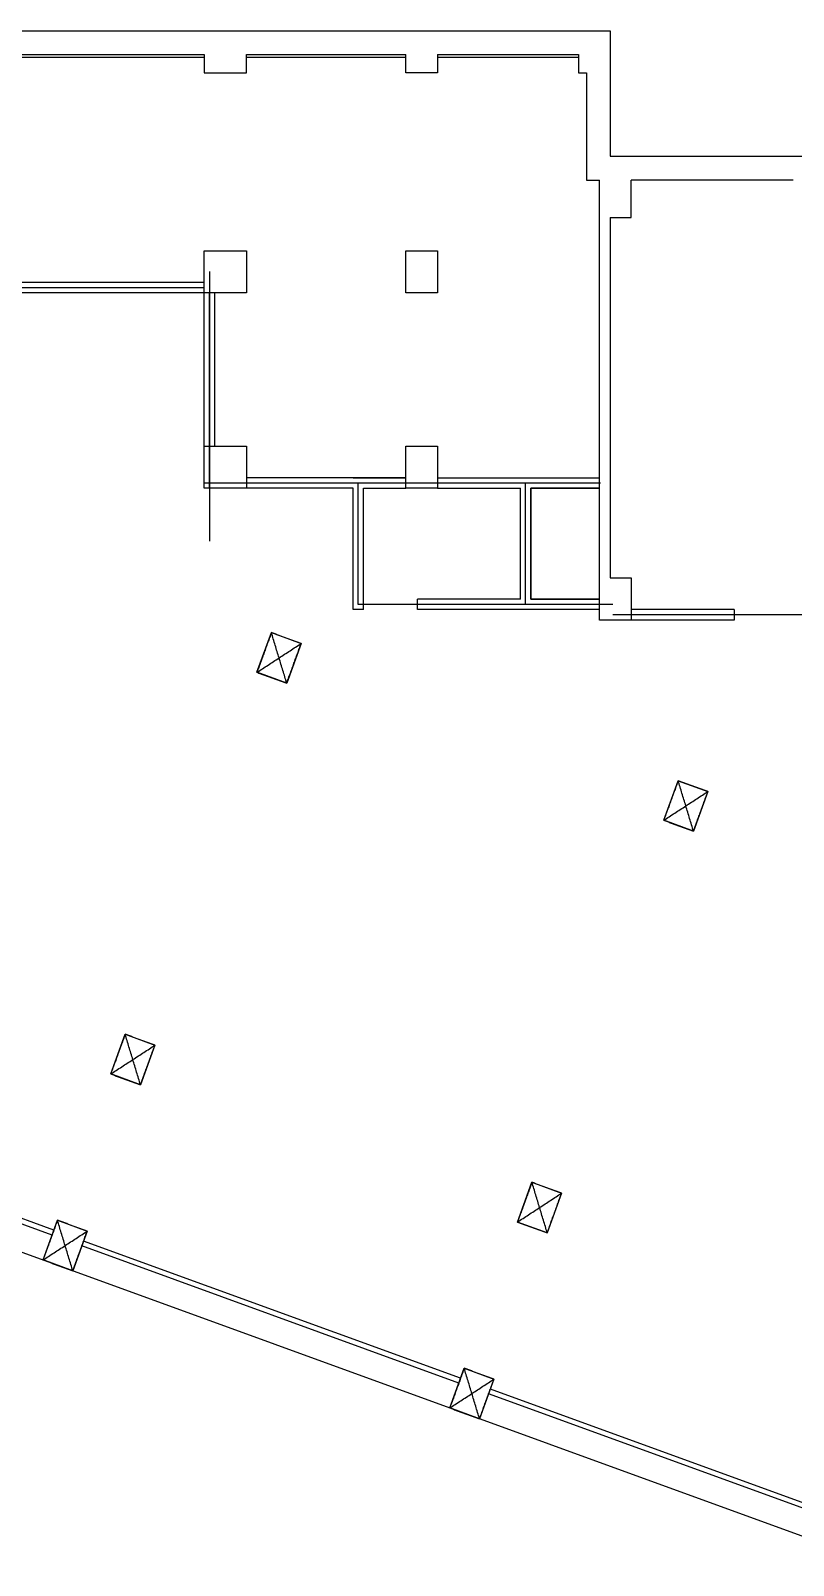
# Model space of a CAD drawing. Header units: millimetres. Extents: x -121354 to 132141, y -64344 to 350.
# Drawn here: x 20138 to 34585, y -34645 to -5566 of the extents above; entities that cross this region are included whole.
import ezdxf

# ---------------------------------------------------------------- set-up
doc = ezdxf.new("R2010")
doc.units = ezdxf.units.MM
for name, color, linetype in [('_wall_base043', 7, 'CONTINUOUS'), ('_wall_base044', 7, 'CONTINUOUS'), ('_wall_base045', 7, 'CONTINUOUS'), ('_wall_base046', 7, 'CONTINUOUS'), ('_wall_base047', 7, 'CONTINUOUS'), ('_wall_base048', 7, 'CONTINUOUS'), ('_wall_base115', 7, 'CONTINUOUS'), ('_wall_base116', 7, 'CONTINUOUS'), ('_wall_base117', 7, 'CONTINUOUS'), ('_wall_base118', 7, 'CONTINUOUS'), ('_wall_base119', 7, 'CONTINUOUS'), ('_wall_base120', 7, 'CONTINUOUS'), ('Block_101ë™_ìƒë¶€ê³¨ì¡°B3_0108', 7, 'CONTINUOUS'), ('Block_C_600X843', 7, 'CONTINUOUS'), ('Block_C_600X844', 7, 'CONTINUOUS'), ('Block_C_600X845', 7, 'CONTINUOUS'), ('Block_C_600X846', 7, 'CONTINUOUS'), ('Block_C_600X847', 7, 'CONTINUOUS'), ('Block_C_600X848', 7, 'CONTINUOUS'), ('Line027', 7, 'CONTINUOUS'), ('Line045', 7, 'CONTINUOUS'), ('Line078', 7, 'CONTINUOUS'), ('Line079', 7, 'CONTINUOUS'), ('Line093', 7, 'CONTINUOUS'), ('Line102', 7, 'CONTINUOUS'), ('Line103', 7, 'CONTINUOUS'), ('Line104', 7, 'CONTINUOUS'), ('Line105', 7, 'CONTINUOUS'), ('Line1064', 7, 'CONTINUOUS'), ('Line1065', 7, 'CONTINUOUS'), ('Line1127', 7, 'CONTINUOUS'), ('Line1128', 7, 'CONTINUOUS'), ('Line1129', 7, 'CONTINUOUS'), ('Line1130', 7, 'CONTINUOUS'), ('Line1131', 7, 'CONTINUOUS'), ('Line1132', 7, 'CONTINUOUS'), ('Line114', 7, 'CONTINUOUS'), ('Line115', 7, 'CONTINUOUS'), ('Line116', 7, 'CONTINUOUS'), ('Line117', 7, 'CONTINUOUS'), ('Line123', 7, 'CONTINUOUS'), ('Line124', 7, 'CONTINUOUS'), ('Line125', 7, 'CONTINUOUS'), ('Line126', 7, 'CONTINUOUS'), ('Line131', 7, 'CONTINUOUS'), ('Line132', 7, 'CONTINUOUS'), ('Line135', 7, 'CONTINUOUS'), ('Line136', 7, 'CONTINUOUS'), ('Line137', 7, 'CONTINUOUS'), ('Line237', 7, 'CONTINUOUS'), ('Line239', 7, 'CONTINUOUS'), ('Line240', 7, 'CONTINUOUS'), ('Line241', 7, 'CONTINUOUS'), ('Line280', 7, 'CONTINUOUS'), ('Line347', 7, 'CONTINUOUS'), ('Line397', 7, 'CONTINUOUS'), ('Line824', 7, 'CONTINUOUS'), ('Line834', 7, 'CONTINUOUS'), ('Line835', 7, 'CONTINUOUS'), ('Line836', 7, 'CONTINUOUS'), ('Line837', 7, 'CONTINUOUS'), ('Line838', 7, 'CONTINUOUS'), ('Line839', 7, 'CONTINUOUS'), ('Polyline', 7, 'CONTINUOUS'), ('Polyline017', 7, 'CONTINUOUS'), ('Polyline018', 7, 'CONTINUOUS'), ('Polyline019', 7, 'CONTINUOUS'), ('Polyline020', 7, 'CONTINUOUS'), ('Polyline021', 7, 'CONTINUOUS'), ('Polyline022', 7, 'CONTINUOUS'), ('Polyline035', 7, 'CONTINUOUS'), ('Polyline036', 7, 'CONTINUOUS'), ('Polyline037', 7, 'CONTINUOUS'), ('Polyline041', 7, 'CONTINUOUS'), ('Polyline043', 7, 'CONTINUOUS'), ('Polyline047', 7, 'CONTINUOUS'), ('Polyline055', 7, 'CONTINUOUS'), ('Polyline056', 7, 'CONTINUOUS'), ('Polyline057', 7, 'CONTINUOUS')]:
    doc.layers.add(name, color=color, linetype=linetype)

msp = doc.modelspace()

# ---------------------------------------------------------------- linework, layer by layer
at = {"layer": '_wall_base043'}
for p, q in [((29360, -28140), (29634, -27388)), ((29634, -27388), (30197, -27593)), ((30197, -27593), (29924, -28345)), ((29924, -28345), (29360, -28140))]:
    msp.add_line(p, q, dxfattribs=at)
at = {"layer": '_wall_base044'}
for p, q in [((28077, -31664), (28351, -30912)), ((28351, -30912), (28915, -31117)), ((28915, -31117), (28641, -31869)), ((28641, -31869), (28077, -31664))]:
    msp.add_line(p, q, dxfattribs=at)
at = {"layer": '_wall_base045'}
for p, q in [((32130, -20528), (32404, -19777)), ((32404, -19777), (32968, -19982)), ((32968, -19982), (32694, -20733)), ((32694, -20733), (32130, -20528))]:
    msp.add_line(p, q, dxfattribs=at)
at = {"layer": '_wall_base046'}
for p, q in [((21654, -25335), (21928, -24583)), ((21928, -24583), (22492, -24789)), ((22492, -24789), (22218, -25540)), ((22218, -25540), (21654, -25335))]:
    msp.add_line(p, q, dxfattribs=at)
at = {"layer": '_wall_base047'}
for p, q in [((20372, -28859), (20645, -28107)), ((20645, -28107), (21209, -28313)), ((21209, -28313), (20936, -29064)), ((20936, -29064), (20372, -28859))]:
    msp.add_line(p, q, dxfattribs=at)
at = {"layer": '_wall_base048'}
for p, q in [((24425, -17724), (24698, -16972)), ((24698, -16972), (25262, -17177)), ((25262, -17177), (24989, -17929)), ((24989, -17929), (24425, -17724))]:
    msp.add_line(p, q, dxfattribs=at)
at = {"layer": '_wall_base115'}
for p, q in [((29360, -28140), (29634, -27388)), ((29634, -27388), (30197, -27593)), ((30197, -27593), (29924, -28345)), ((29924, -28345), (29360, -28140))]:
    msp.add_line(p, q, dxfattribs=at)
at = {"layer": '_wall_base116'}
for p, q in [((28077, -31664), (28351, -30912)), ((28351, -30912), (28915, -31117)), ((28915, -31117), (28641, -31869)), ((28641, -31869), (28077, -31664))]:
    msp.add_line(p, q, dxfattribs=at)
at = {"layer": '_wall_base117'}
for p, q in [((32130, -20528), (32404, -19777)), ((32404, -19777), (32968, -19982)), ((32968, -19982), (32694, -20733)), ((32694, -20733), (32130, -20528))]:
    msp.add_line(p, q, dxfattribs=at)
at = {"layer": '_wall_base118'}
for p, q in [((21654, -25335), (21928, -24583)), ((21928, -24583), (22492, -24789)), ((22492, -24789), (22218, -25540)), ((22218, -25540), (21654, -25335))]:
    msp.add_line(p, q, dxfattribs=at)
at = {"layer": '_wall_base119'}
for p, q in [((20372, -28859), (20645, -28107)), ((20645, -28107), (21209, -28313)), ((21209, -28313), (20936, -29064)), ((20936, -29064), (20372, -28859))]:
    msp.add_line(p, q, dxfattribs=at)
at = {"layer": '_wall_base120'}
for p, q in [((24425, -17724), (24698, -16972)), ((24698, -16972), (25262, -17177)), ((25262, -17177), (24989, -17929)), ((24989, -17929), (24425, -17724))]:
    msp.add_line(p, q, dxfattribs=at)
at = {"layer": 'Block_101ë™_ìƒë¶€ê³¨ì¡°B3_0108'}
for points in [[(19105, -5566), (31115, -5566)], [(31115, -5566), (31115, -7946)], [(19905, -6016), (23425, -6016)], [(23425, -6016), (23425, -6366)], [(24225, -6366), (24225, -6016)], [(24225, -6016), (27245, -6016)], [(27245, -6366), (27245, -6016)], [(27845, -6016), (27845, -6366)], [(27845, -6016), (30515, -6016)], [(30515, -6016), (30515, -6366)], [(23425, -6366), (24225, -6366)], [(27845, -6366), (27245, -6366)], [(30515, -6366), (30665, -6366)], [(30665, -6366), (30665, -8396)], [(31115, -7946), (37965, -7946)], [(30665, -8396), (30915, -8396)], [(30915, -16736), (30915, -8396)], [(31515, -9106), (31515, -8396)], [(34585, -8396), (31515, -8396)], [(31115, -9106), (31115, -15936)], [(31115, -9106), (31515, -9106)], [(23425, -9736), (24225, -9736)], [(23425, -10536), (23425, -9736)], [(24225, -9736), (24225, -10536)], [(27245, -9736), (27845, -9736)], [(27245, -10536), (27245, -9736)], [(27845, -9736), (27845, -10536)], [(24225, -10536), (23425, -10536)], [(27845, -10536), (27245, -10536)], [(23425, -13436), (24225, -13436)], [(23425, -14236), (23425, -13436)], [(24225, -13436), (24225, -14236)], [(27245, -13436), (27845, -13436)], [(27245, -14236), (27245, -13436)], [(27845, -13436), (27845, -14236)], [(24225, -14236), (23425, -14236)], [(27845, -14236), (27245, -14236)], [(31115, -15936), (31515, -15936)], [(31515, -15936), (31515, -16736)], [(31515, -16736), (30915, -16736)]]:
    msp.add_open_spline(points, degree=1, dxfattribs=at)
at = {"layer": 'Block_C_600X843'}
for points in [[(29634, -27388), (29360, -28140)], [(29360, -28140), (30197, -27593)], [(29924, -28345), (29634, -27388)], [(30197, -27593), (29634, -27388)], [(29924, -28345), (30197, -27593)], [(29360, -28140), (29924, -28345)]]:
    msp.add_open_spline(points, degree=1, dxfattribs=at)
at = {"layer": 'Block_C_600X844'}
for points in [[(28351, -30912), (28077, -31664)], [(28641, -31869), (28351, -30912)], [(28915, -31117), (28351, -30912)], [(28077, -31664), (28915, -31117)], [(28641, -31869), (28915, -31117)], [(28077, -31664), (28641, -31869)]]:
    msp.add_open_spline(points, degree=1, dxfattribs=at)
at = {"layer": 'Block_C_600X845'}
for points in [[(32404, -19777), (32130, -20528)], [(32130, -20528), (32968, -19982)], [(32694, -20733), (32404, -19777)], [(32968, -19982), (32404, -19777)], [(32694, -20733), (32968, -19982)], [(32130, -20528), (32694, -20733)]]:
    msp.add_open_spline(points, degree=1, dxfattribs=at)
at = {"layer": 'Block_C_600X846'}
for points in [[(21928, -24583), (21654, -25335)], [(22218, -25540), (21928, -24583)], [(22492, -24789), (21928, -24583)], [(21654, -25335), (22492, -24789)], [(22218, -25540), (22492, -24789)], [(21654, -25335), (22218, -25540)]]:
    msp.add_open_spline(points, degree=1, dxfattribs=at)
at = {"layer": 'Block_C_600X847'}
for points in [[(20645, -28107), (20372, -28859)], [(20936, -29064), (20645, -28107)], [(21209, -28313), (20645, -28107)], [(20372, -28859), (21209, -28313)], [(20936, -29064), (21209, -28313)], [(20372, -28859), (20936, -29064)]]:
    msp.add_open_spline(points, degree=1, dxfattribs=at)
at = {"layer": 'Block_C_600X848'}
for points in [[(24698, -16972), (24425, -17724)], [(24989, -17929), (24698, -16972)], [(25262, -17177), (24698, -16972)], [(24425, -17724), (25262, -17177)], [(24989, -17929), (25262, -17177)], [(24425, -17724), (24989, -17929)]]:
    msp.add_open_spline(points, degree=1, dxfattribs=at)
at = {"layer": 'Line027'}
msp.add_line((117865, -64344), (13980, -26533), dxfattribs=at)
at = {"layer": 'Line045'}
msp.add_line((33465, -16736), (31515, -16736), dxfattribs=at)
at = {"layer": 'Line078'}
msp.add_line((26245, -14236), (24225, -14236), dxfattribs=at)
at = {"layer": 'Line079'}
msp.add_line((27245, -14036), (24225, -14036), dxfattribs=at)
at = {"layer": 'Line093'}
msp.add_line((26245, -14036), (27245, -14036), dxfattribs=at)
at = {"layer": 'Line102'}
msp.add_line((30915, -16536), (27465, -16536), dxfattribs=at)
at = {"layer": 'Line103'}
msp.add_line((30915, -16336), (29615, -16336), dxfattribs=at)
at = {"layer": 'Line104'}
msp.add_line((27845, -14236), (29415, -14236), dxfattribs=at)
at = {"layer": 'Line105'}
msp.add_line((27845, -14036), (30915, -14036), dxfattribs=at)
at = {"layer": 'Line1064'}
msp.add_line((33465, -16536), (31515, -16536), dxfattribs=at)
at = {"layer": 'Line1065'}
msp.add_line((33465, -16536), (33465, -16736), dxfattribs=at)
at = {"layer": 'Line1127'}
msp.add_line((23425, -10536), (19905, -10536), dxfattribs=at)
at = {"layer": 'Line1128'}
msp.add_line((23425, -10336), (19905, -10336), dxfattribs=at)
at = {"layer": 'Line1129'}
msp.add_line((23425, -10436), (19905, -10436), dxfattribs=at)
at = {"layer": 'Line1130'}
msp.add_line((23425, -13436), (23425, -10536), dxfattribs=at)
at = {"layer": 'Line1131'}
msp.add_line((23625, -13436), (23625, -10536), dxfattribs=at)
at = {"layer": 'Line1132'}
msp.add_line((23525, -14236), (23525, -10536), dxfattribs=at)
at = {"layer": 'Line114'}
msp.add_line((29415, -16336), (29415, -14236), dxfattribs=at)
at = {"layer": 'Line115'}
msp.add_line((29615, -16336), (29615, -14236), dxfattribs=at)
at = {"layer": 'Line116'}
msp.add_line((29415, -16336), (27465, -16336), dxfattribs=at)
at = {"layer": 'Line117'}
msp.add_line((27465, -16536), (27465, -16336), dxfattribs=at)
at = {"layer": 'Line123'}
msp.add_line((26445, -16536), (26445, -14236), dxfattribs=at)
at = {"layer": 'Line124'}
msp.add_line((26245, -16536), (26245, -14236), dxfattribs=at)
at = {"layer": 'Line125'}
msp.add_line((26445, -14236), (27245, -14236), dxfattribs=at)
at = {"layer": 'Line126'}
msp.add_line((29615, -14236), (30915, -14236), dxfattribs=at)
at = {"layer": 'Line131'}
msp.add_line((26445, -16536), (26245, -16536), dxfattribs=at)
at = {"layer": 'Line132'}
msp.add_line((45220, -16636), (31165, -16636), dxfattribs=at)
at = {"layer": 'Line135'}
msp.add_line((26345, -16436), (26345, -14136), dxfattribs=at)
at = {"layer": 'Line136'}
msp.add_line((23425, -14136), (30935, -14136), dxfattribs=at)
at = {"layer": 'Line137'}
msp.add_line((29515, -16436), (29515, -14136), dxfattribs=at)
at = {"layer": 'Line237'}
msp.add_line((31515, -15936), (31515, -16736), dxfattribs=at)
at = {"layer": 'Line239'}
msp.add_line((31515, -16736), (30915, -16736), dxfattribs=at)
at = {"layer": 'Line240'}
msp.add_line((31115, -15936), (31515, -15936), dxfattribs=at)
at = {"layer": 'Line241'}
msp.add_line((31115, -9106), (31115, -15936), dxfattribs=at)
at = {"layer": 'Line280'}
msp.add_line((23525, -10126), (23525, -15236), dxfattribs=at)
at = {"layer": 'Line347'}
msp.add_line((31115, -7946), (37965, -7946), dxfattribs=at)
at = {"layer": 'Line397'}
msp.add_line((30915, -16736), (30915, -8396), dxfattribs=at)
at = {"layer": 'Line824'}
msp.add_line((31165, -16436), (26345, -16436), dxfattribs=at)
at = {"layer": 'Line834'}
msp.add_line((20543, -28389), (14101, -26045), dxfattribs=at)
at = {"layer": 'Line835'}
msp.add_line((20577, -28295), (14126, -25947), dxfattribs=at)
at = {"layer": 'Line836'}
msp.add_line((28248, -31194), (21107, -28594), dxfattribs=at)
at = {"layer": 'Line837'}
msp.add_line((28283, -31100), (21141, -28500), dxfattribs=at)
at = {"layer": 'Line838'}
msp.add_line((35954, -33998), (28812, -31399), dxfattribs=at)
at = {"layer": 'Line839'}
msp.add_line((35988, -33904), (28846, -31305), dxfattribs=at)
at = {"layer": 'Polyline'}
for p, q in [((30915, -14236), (29615, -14236)), ((29615, -14236), (29615, -16336)), ((30915, -16336), (30915, -14236)), ((29615, -16336), (30915, -16336))]:
    msp.add_line(p, q, dxfattribs=at)
at = {"layer": 'Polyline017'}
for p, q in [((19055, -5566), (31115, -5566)), ((31115, -5566), (31115, -7946))]:
    msp.add_line(p, q, dxfattribs=at)
at = {"layer": 'Polyline018'}
for p, q in [((23425, -9736), (24225, -9736)), ((23425, -10536), (23425, -9736)), ((24225, -9736), (24225, -10536)), ((24225, -10536), (23425, -10536))]:
    msp.add_line(p, q, dxfattribs=at)
at = {"layer": 'Polyline019'}
for p, q in [((23425, -13436), (24225, -13436)), ((23425, -14236), (23425, -13436)), ((24225, -13436), (24225, -14236)), ((24225, -14236), (23425, -14236))]:
    msp.add_line(p, q, dxfattribs=at)
at = {"layer": 'Polyline020'}
for p, q in [((27245, -13436), (27845, -13436)), ((27245, -14236), (27245, -13436)), ((27845, -13436), (27845, -14236)), ((27845, -14236), (27245, -14236))]:
    msp.add_line(p, q, dxfattribs=at)
at = {"layer": 'Polyline021'}
for p, q in [((27245, -9736), (27845, -9736)), ((27245, -10536), (27245, -9736)), ((27845, -9736), (27845, -10536)), ((27845, -10536), (27245, -10536))]:
    msp.add_line(p, q, dxfattribs=at)
at = {"layer": 'Polyline022'}
for p, q in [((27245, -6366), (27245, -6066)), ((27845, -6066), (27845, -6366)), ((27845, -6366), (27245, -6366))]:
    msp.add_line(p, q, dxfattribs=at)
at = {"layer": 'Polyline035'}
for p, q in [((24225, -6366), (24225, -6066)), ((23425, -6366), (24225, -6366))]:
    msp.add_line(p, q, dxfattribs=at)
at = {"layer": 'Polyline036'}
for p, q in [((31515, -9106), (31515, -8396)), ((31115, -9106), (31515, -9106))]:
    msp.add_line(p, q, dxfattribs=at)
at = {"layer": 'Polyline037'}
for p, q in [((30515, -6066), (30515, -6366)), ((30515, -6366), (30665, -6366))]:
    msp.add_line(p, q, dxfattribs=at)
at = {"layer": 'Polyline041'}
msp.add_line((23425, -6066), (23425, -6366), dxfattribs=at)
at = {"layer": 'Polyline043'}
for p, q in [((30665, -6366), (30665, -8396)), ((30665, -8396), (30915, -8396))]:
    msp.add_line(p, q, dxfattribs=at)
at = {"layer": 'Polyline047'}
msp.add_line((34585, -8396), (31515, -8396), dxfattribs=at)
at = {"layer": 'Polyline055'}
msp.add_line((24225, -6066), (27245, -6066), dxfattribs=at)
at = {"layer": 'Polyline056'}
msp.add_line((19905, -6066), (23425, -6066), dxfattribs=at)
at = {"layer": 'Polyline057'}
msp.add_line((27845, -6066), (30515, -6066), dxfattribs=at)

doc.saveas('drawing.dxf')
